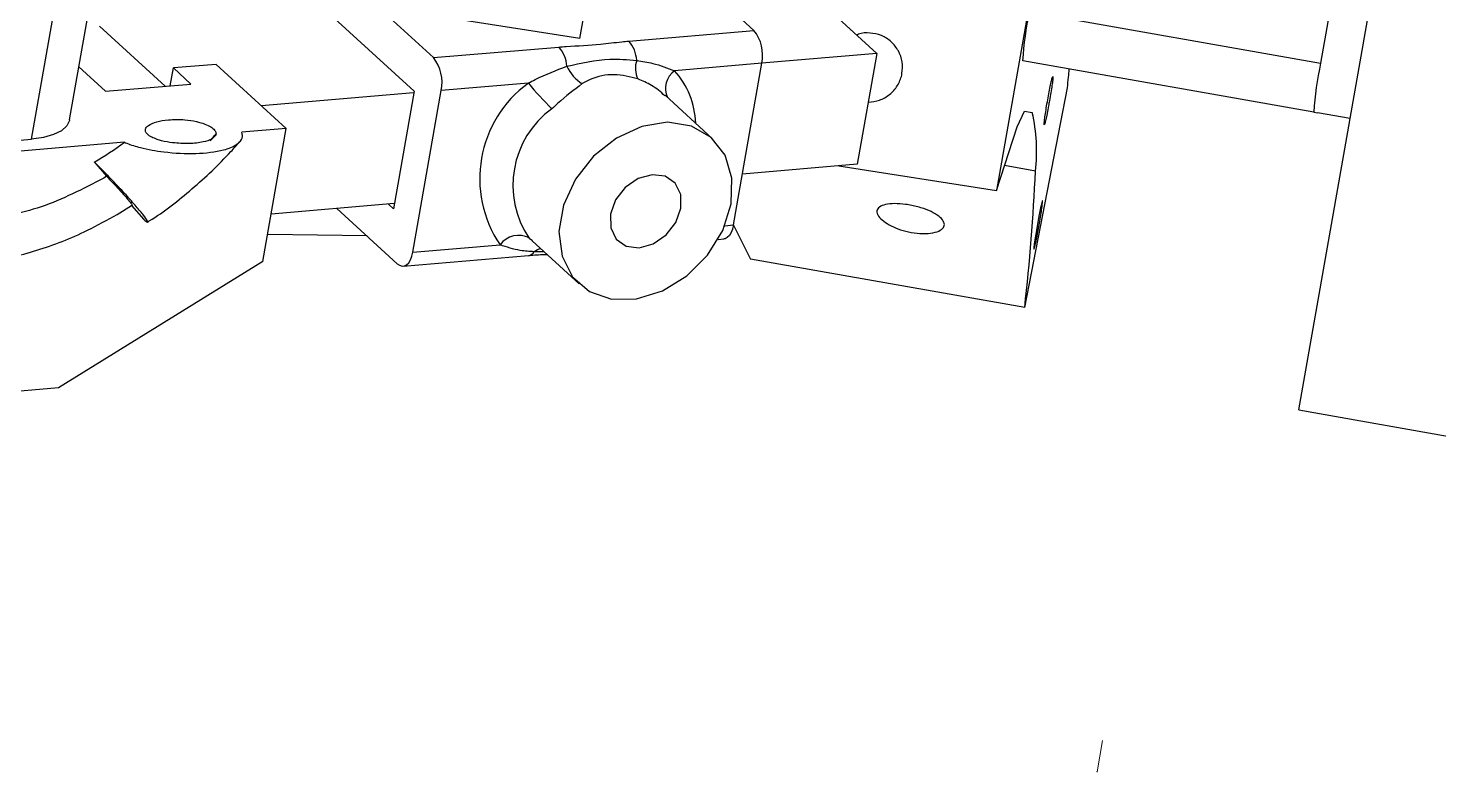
# Model space of a CAD drawing. Header units: millimetres. Extents: x -294 to 2792, y 5 to 1659.
# Drawn here: x -185.46 to -174.02, y 551.42 to 557.45 of the extents above; entities that cross this region are included whole.
import ezdxf

# ---------------------------------------------------------------- set-up
doc = ezdxf.new("R2010")
doc.units = ezdxf.units.MM
doc.header["$PDSIZE"] = -1
doc.layers.get('0').update_dxf_attribs({"lineweight": 18})

msp = doc.modelspace()

# ---------------------------------------------------------------- linework, layer by layer
at = {"color": 7, "linetype": 'Continuous', "lineweight": 25}
for p, q in [((-185.433, 556.553), (-184.803, 560.143)), ((-180.987, 557.369), (-180.798, 558.447)), ((-182.175, 557.214), (-183.339, 558.28)), ((-179.526, 558.114), (-178.579, 557.247)), ((-177.261, 558.108), (-177.608, 556.138)), ((-179.575, 557.435), (-180.139, 557.951)), ((-174.841, 557.957), (-174.98, 557.169)), ((-183.308, 557.834), (-182.332, 556.941)), ((-185.126, 556.709), (-184.937, 557.787)), ((-175.157, 554.357), (-174.566, 557.705)), ((-177.341, 557.585), (-174.98, 557.169)), ((-184.883, 557.47), (-184.35, 556.982)), ((-180.987, 557.369), (-181.974, 557.522)), ((-180.591, 557.348), (-179.575, 557.435)), ((-182.175, 557.214), (-181.158, 557.3)), ((-178.579, 557.247), (-179.512, 557.168)), ((-178.579, 557.247), (-178.737, 556.349)), ((-185.05, 557.139), (-184.835, 556.941)), ((-184.309, 556.986), (-184.283, 557.13)), ((-183.937, 557.159), (-184.283, 557.13)), ((-184.283, 557.13), (-184.141, 557)), ((-183.369, 556.639), (-183.937, 557.159)), ((-179.512, 557.168), (-180.219, 557.108)), ((-179.742, 555.857), (-179.512, 557.168)), ((-175.034, 556.772), (-177.396, 557.189)), ((-184.835, 556.941), (-184.141, 557)), ((-181.404, 557.008), (-182.112, 556.948)), ((-182.335, 556.929), (-183.57, 556.824)), ((-182.332, 556.941), (-182.499, 555.989)), ((-182.342, 555.636), (-182.112, 556.948)), ((-179.913, 556.559), (-180.295, 556.909)), ((-177.379, 555.189), (-177.033, 556.968)), ((-177.442, 556.652), (-177.38, 556.78)), ((-177.38, 556.78), (-177.318, 556.769)), ((-175.034, 556.772), (-175.006, 556.767)), ((-174.74, 556.72), (-175.006, 556.767)), ((-177.608, 556.138), (-177.442, 556.652)), ((-187.686, 556.362), (-185.433, 556.553)), ((-183.985, 556.54), (-183.933, 556.592)), ((-183.939, 556.591), (-183.941, 556.591)), ((-183.369, 556.639), (-183.729, 556.609)), ((-183.558, 555.562), (-183.369, 556.639)), ((-184.68, 556.528), (-187.875, 556.257)), ((-184.926, 556.368), (-184.826, 556.252)), ((-178.737, 556.349), (-179.669, 556.27)), ((-178.888, 556.336), (-177.608, 556.138)), ((-177.291, 556.294), (-177.543, 556.339)), ((-184.826, 556.252), (-184.849, 556.238)), ((-184.74, 555.943), (-184.623, 556.015)), ((-184.623, 556.015), (-184.524, 555.901)), ((-182.492, 556.031), (-183.49, 555.946)), ((-182.957, 555.991), (-182.468, 555.543)), ((-182.499, 555.989), (-182.54, 556.027)), ((-179.811, 555.851), (-179.742, 555.857)), ((-179.742, 555.856), (-179.602, 555.581)), ((-182.713, 555.768), (-183.519, 555.78)), ((-181.398, 555.751), (-181.372, 555.732)), ((-179.865, 555.74), (-179.82, 555.744)), ((-182.342, 555.636), (-181.634, 555.696)), ((-181.375, 555.728), (-180.993, 555.379)), ((-181.278, 555.639), (-181.357, 555.64)), ((-183.558, 555.562), (-185.216, 554.536)), ((-182.419, 555.524), (-181.403, 555.61)), ((-177.379, 555.189), (-179.602, 555.581)), ((-185.216, 554.536), (-187.965, 554.303)), ((-175.157, 554.357), (-173.581, 554.079))]:
    msp.add_line(p, q, dxfattribs=at)
at = {"color": 7, "linetype": 'Continuous'}
for q in [(-176.749, 551.677), (-176.788, 551.424)]:
    msp.add_line((-176.793, 551.424), q, dxfattribs=at)
at = {"color": 7, "linetype": 'Continuous', "lineweight": 25}
for points in [[(-185.126, 556.709), (-185.127, 556.705), (-185.148, 556.66), (-185.192, 556.621), (-185.255, 556.59), (-185.337, 556.567), (-185.433, 556.553)], [(-179.76, 556.028), (-179.754, 556.237), (-179.809, 556.422), (-179.922, 556.567), (-180.083, 556.659), (-180.276, 556.69), (-180.485, 556.656), (-180.691, 556.562), (-180.876, 556.415), (-181.023, 556.228), (-181.12, 556.018), (-181.158, 555.804), (-181.132, 555.604), (-181.047, 555.437), (-180.909, 555.317), (-180.73, 555.255), (-180.527, 555.257), (-180.317, 555.322), (-180.119, 555.444), (-179.951, 555.613), (-179.828, 555.813), (-179.76, 556.028)], [(-180.167, 555.993), (-180.169, 556.105), (-180.214, 556.196), (-180.296, 556.252), (-180.401, 556.265), (-180.515, 556.234), (-180.619, 556.161), (-180.697, 556.06), (-180.739, 555.945), (-180.737, 555.833), (-180.692, 555.742), (-180.611, 555.686), (-180.505, 555.673), (-180.392, 555.704), (-180.288, 555.776), (-180.209, 555.878), (-180.167, 555.993)], [(-177.236, 556.052), (-177.237, 556.053), (-177.242, 556.035), (-177.251, 555.997), (-177.262, 555.943), (-177.274, 555.879), (-177.285, 555.813), (-177.295, 555.752), (-177.302, 555.703), (-177.305, 555.671), (-177.305, 555.66), (-177.3, 555.672), (-177.292, 555.704), (-177.282, 555.754), (-177.27, 555.815), (-177.263, 555.856)], [(-179.742, 555.857), (-179.75, 555.823), (-179.761, 555.795), (-179.775, 555.772), (-179.792, 555.755), (-179.81, 555.746), (-179.82, 555.744)], [(-182.468, 555.543), (-182.449, 555.53), (-182.429, 555.524), (-182.41, 555.526), (-182.392, 555.535), (-182.375, 555.551), (-182.361, 555.574), (-182.35, 555.603), (-182.342, 555.636)]]:
    msp.add_lwpolyline(points, dxfattribs=at)
for centre, radius, start, end in [((-174.72, 557.022), 2.682, 167.8659, 176.4262), ((-180.787, 557.175), 0.262, 3.813, 41.5491), ((-179.825, 557.235), 0.32, 348.0497, 38.6447), ((-181.354, 557.127), 0.262, 3.813, 41.5491), ((-182.425, 557.014), 0.32, 348.0497, 38.6447), ((-180.791, 557.283), 0.332, 204.7304, 237.6047), ((-180.343, 557.129), 0.194, 160.9167, 206.8786), ((-180.116, 556.965), 0.176, 125.7759, 204.7874), ((-180.718, 556.659), 0.671, 1.9571, 42.034), ((-172.358, 556.605), 2.682, 167.8659, 176.4262), ((-180.842, 556.233), 0.957, 125.9796, 214.1258), ((-179.801, 558.284), 2.049, 218.5235, 226.4062), ((-180.764, 556.18), 0.766, 125.9796, 214.1258), ((-178.727, 556.451), 1.444, 353.7547, 12.702), ((-186.619, 559.064), 3.645, 316.448, 317.2765), ((-186.277, 558.711), 2.705, 299.963, 306.1863), ((-195.149, 557.155), 17.878, 353.6862, 357.2403), ((-181.484, 555.587), 0.186, 62.2693, 143.7284), ((-181.411, 555.673), 0.0637, 277.3264, 328.2622), ((-181.269, 555.525), 0.144, 104.538, 127.3726)]:
    msp.add_arc(centre, radius, start, end, dxfattribs=at)
for points, knots in [([(-181.158, 557.3), (-181.138, 557.302), (-181.026, 557.31), (-180.848, 557.317), (-180.688, 557.339), (-180.61, 557.347), (-180.591, 557.348)], [0, 0, 0, 0, 0.0598749, 0.3335145, 0.5127021, 0.5696794, 0.5696794, 0.5696794, 0.5696794]), ([(-178.375, 557.085), (-178.372, 557.117), (-178.367, 557.18), (-178.4, 557.271), (-178.459, 557.346), (-178.54, 557.398), (-178.633, 557.417), (-178.704, 557.415), (-178.737, 557.399), (-178.742, 557.396)], [0, 0, 0, 0, 0.0957803, 0.1915606, 0.2873409, 0.3831212, 0.4789015, 0.5746818, 0.5911067, 0.5911067, 0.5911067, 0.5911067]), ([(-181.404, 557.008), (-181.386, 557.017), (-181.28, 557.073), (-181.178, 557.112), (-181.093, 557.144)], [0, 0, 0, 0, 0.0591201, 0.339889, 0.339889, 0.339889, 0.339889]), ([(-181.093, 557.144), (-180.977, 557.17), (-180.787, 557.212), (-180.599, 557.198), (-180.526, 557.192)], [0, 0, 0, 0, 0.3523994, 0.5755066, 0.5755066, 0.5755066, 0.5755066]), ([(-180.526, 557.192), (-180.482, 557.185), (-180.373, 557.166), (-180.277, 557.13), (-180.219, 557.108)], [0, 0, 0, 0, 0.1281881, 0.3193309, 0.3193309, 0.3193309, 0.3193309]), ([(-177.033, 556.968), (-177.03, 556.998), (-177.025, 557.05), (-177.02, 557.1), (-177.018, 557.122)], [0, 0, 0, 0, 0.0863947, 0.1543116, 0.1543116, 0.1543116, 0.1543116]), ([(-180.969, 557.003), (-181.035, 556.952), (-181.115, 556.891), (-181.198, 556.814), (-181.214, 556.8)], [0, 0, 0, 0, 0.258681, 0.3176767, 0.3176767, 0.3176767, 0.3176767]), ([(-180.516, 557.041), (-180.58, 557.058), (-180.711, 557.091), (-180.869, 557.058), (-180.948, 557.014), (-180.969, 557.003)], [0, 0, 0, 0, 0.1990477, 0.4019596, 0.4780561, 0.4780561, 0.4780561, 0.4780561]), ([(-180.298, 556.905), (-180.332, 556.935), (-180.394, 556.989), (-180.478, 557.025), (-180.516, 557.041)], [0, 0, 0, 0, 0.1434538, 0.2600393, 0.2600393, 0.2600393, 0.2600393]), ([(-178.648, 556.854), (-178.617, 556.857), (-178.555, 556.864), (-178.472, 556.912), (-178.408, 556.983), (-178.382, 557.047), (-178.375, 557.081), (-178.375, 557.085)], [0, 0, 0, 0, 0.0940265, 0.189591, 0.2851555, 0.38072, 0.3933201, 0.3933201, 0.3933201, 0.3933201]), ([(-177.179, 556.864), (-177.175, 556.887), (-177.168, 556.931), (-177.158, 556.99), (-177.152, 557.035), (-177.15, 557.061), (-177.152, 557.065), (-177.158, 557.047), (-177.167, 557.008), (-177.178, 556.953), (-177.19, 556.888), (-177.202, 556.821), (-177.212, 556.759), (-177.219, 556.708), (-177.222, 556.676), (-177.222, 556.665), (-177.217, 556.677), (-177.209, 556.709), (-177.198, 556.76), (-177.188, 556.815), (-177.182, 556.851), (-177.179, 556.864)], [0, 0, 0, 0, 0.0437318, 0.0874636, 0.1311954, 0.1749271, 0.2186589, 0.2623907, 0.3061225, 0.3498543, 0.3935861, 0.4373179, 0.4810497, 0.5247814, 0.5685132, 0.612245, 0.6559768, 0.6997086, 0.7434404, 0.7871722, 0.8145432, 0.8145432, 0.8145432, 0.8145432]), ([(-184.414, 556.551), (-184.43, 556.557), (-184.462, 556.569), (-184.496, 556.592), (-184.512, 556.615), (-184.511, 556.64), (-184.485, 556.669), (-184.421, 556.696), (-184.321, 556.713), (-184.207, 556.714), (-184.103, 556.699), (-184.03, 556.678), (-183.978, 556.654), (-183.947, 556.628), (-183.937, 556.606), (-183.938, 556.595), (-183.939, 556.591)], [0, 0, 0, 0, 0.0414531, 0.0831734, 0.1210393, 0.1588154, 0.2194224, 0.3073644, 0.398244, 0.5059018, 0.5770482, 0.6325594, 0.6784291, 0.7244724, 0.7666822, 0.7881966, 0.7881966, 0.7881966, 0.7881966]), ([(-184.68, 556.528), (-184.674, 556.526), (-184.635, 556.508), (-184.53, 556.476), (-184.335, 556.442), (-184.096, 556.431), (-183.891, 556.455), (-183.787, 556.496), (-183.739, 556.534), (-183.718, 556.567), (-183.726, 556.597), (-183.729, 556.609)], [0, 0, 0, 0, 0.018129, 0.115778, 0.270751, 0.487288, 0.705173, 0.84836, 0.889241, 0.99202, 1.058232, 1.058232, 1.058232, 1.058232]), ([(-184.493, 555.881), (-184.488, 555.884), (-184.362, 555.961), (-184.129, 556.146), (-183.889, 556.369), (-183.769, 556.506), (-183.745, 556.533)], [0, 0, 0, 0, 0.0166195, 0.4523442, 0.8884414, 0.9967624, 0.9967624, 0.9967624, 0.9967624]), ([(-183.941, 556.591), (-183.942, 556.589), (-183.946, 556.575), (-183.973, 556.55), (-184.045, 556.526), (-184.155, 556.514), (-184.274, 556.52), (-184.363, 556.535), (-184.403, 556.547), (-184.414, 556.551)], [0, 0, 0, 0, 0.0149472, 0.0859223, 0.1743557, 0.2859663, 0.3986401, 0.4736705, 0.5031821, 0.5031821, 0.5031821, 0.5031821]), ([(-184.524, 555.901), (-184.512, 555.892), (-184.488, 555.874), (-184.491, 555.888), (-184.522, 555.932), (-184.582, 556.005), (-184.666, 556.099), (-184.763, 556.203), (-184.855, 556.298), (-184.905, 556.347), (-184.926, 556.368)], [0, 0, 0, 0, 0.0881509, 0.176276, 0.2657991, 0.3577387, 0.4518593, 0.5468725, 0.640534, 0.7081968, 0.7081968, 0.7081968, 0.7081968]), ([(-184.826, 556.252), (-184.809, 556.234), (-184.775, 556.2), (-184.722, 556.144), (-184.675, 556.091), (-184.639, 556.048), (-184.618, 556.02), (-184.615, 556.012), (-184.621, 556.015), (-184.623, 556.015)], [0, 0, 0, 0, 0.0499962, 0.0999679, 0.1512672, 0.2037106, 0.2561825, 0.307652, 0.3284153, 0.3284153, 0.3284153, 0.3284153]), ([(-178.296, 556.016), (-178.263, 556.008), (-178.199, 555.993), (-178.118, 555.957), (-178.061, 555.919), (-178.03, 555.879), (-178.03, 555.843), (-178.06, 555.812), (-178.12, 555.792), (-178.203, 555.785), (-178.297, 555.794), (-178.388, 555.817), (-178.466, 555.849), (-178.528, 555.888), (-178.571, 555.93), (-178.584, 555.971), (-178.562, 556.004), (-178.511, 556.025), (-178.437, 556.032), (-178.361, 556.028), (-178.313, 556.019), (-178.296, 556.016)], [0, 0, 0, 0, 0.074648, 0.142774, 0.210181, 0.277492, 0.345125, 0.415052, 0.488907, 0.563671, 0.635643, 0.701801, 0.764802, 0.830023, 0.900441, 0.975691, 1.045828, 1.115167, 1.185388, 1.255795, 1.292792, 1.292792, 1.292792, 1.292792]), ([(-185.952, 555.539), (-185.903, 555.544), (-185.718, 555.564), (-185.391, 555.642), (-185.033, 555.78), (-184.82, 555.898), (-184.74, 555.943)], [0, 0, 0, 0, 0.155156, 0.591312, 1.027404, 1.289852, 1.289852, 1.289852, 1.289852]), ([(-181.357, 555.64), (-181.395, 555.642), (-181.49, 555.648), (-181.58, 555.678), (-181.634, 555.696)], [0, 0, 0, 0, 0.1144935, 0.2852162, 0.2852162, 0.2852162, 0.2852162]), ([(-181.402, 555.61), (-181.396, 555.61), (-181.351, 555.615), (-181.3, 555.617), (-181.256, 555.619)], [0, 0, 0, 0, 0.0209728, 0.1467938, 0.1467938, 0.1467938, 0.1467938])]:
    msp.add_open_spline(points, degree=3, knots=knots, dxfattribs=at)
for points in [[(-184.849, 556.238), (-185.017, 556.15), (-185.353, 555.974), (-185.699, 555.92), (-185.872, 555.893)], [(-177.263, 555.856), (-177.259, 555.878), (-177.251, 555.923), (-177.242, 555.982), (-177.236, 556.028), (-177.235, 556.042), (-177.235, 556.049)]]:
    msp.add_open_spline(points, degree=3, dxfattribs=at)
at = {"color": 7, "linetype": 'Continuous'}
msp.add_point((-176.793, 551.424), dxfattribs=at)

doc.saveas('drawing.dxf')
